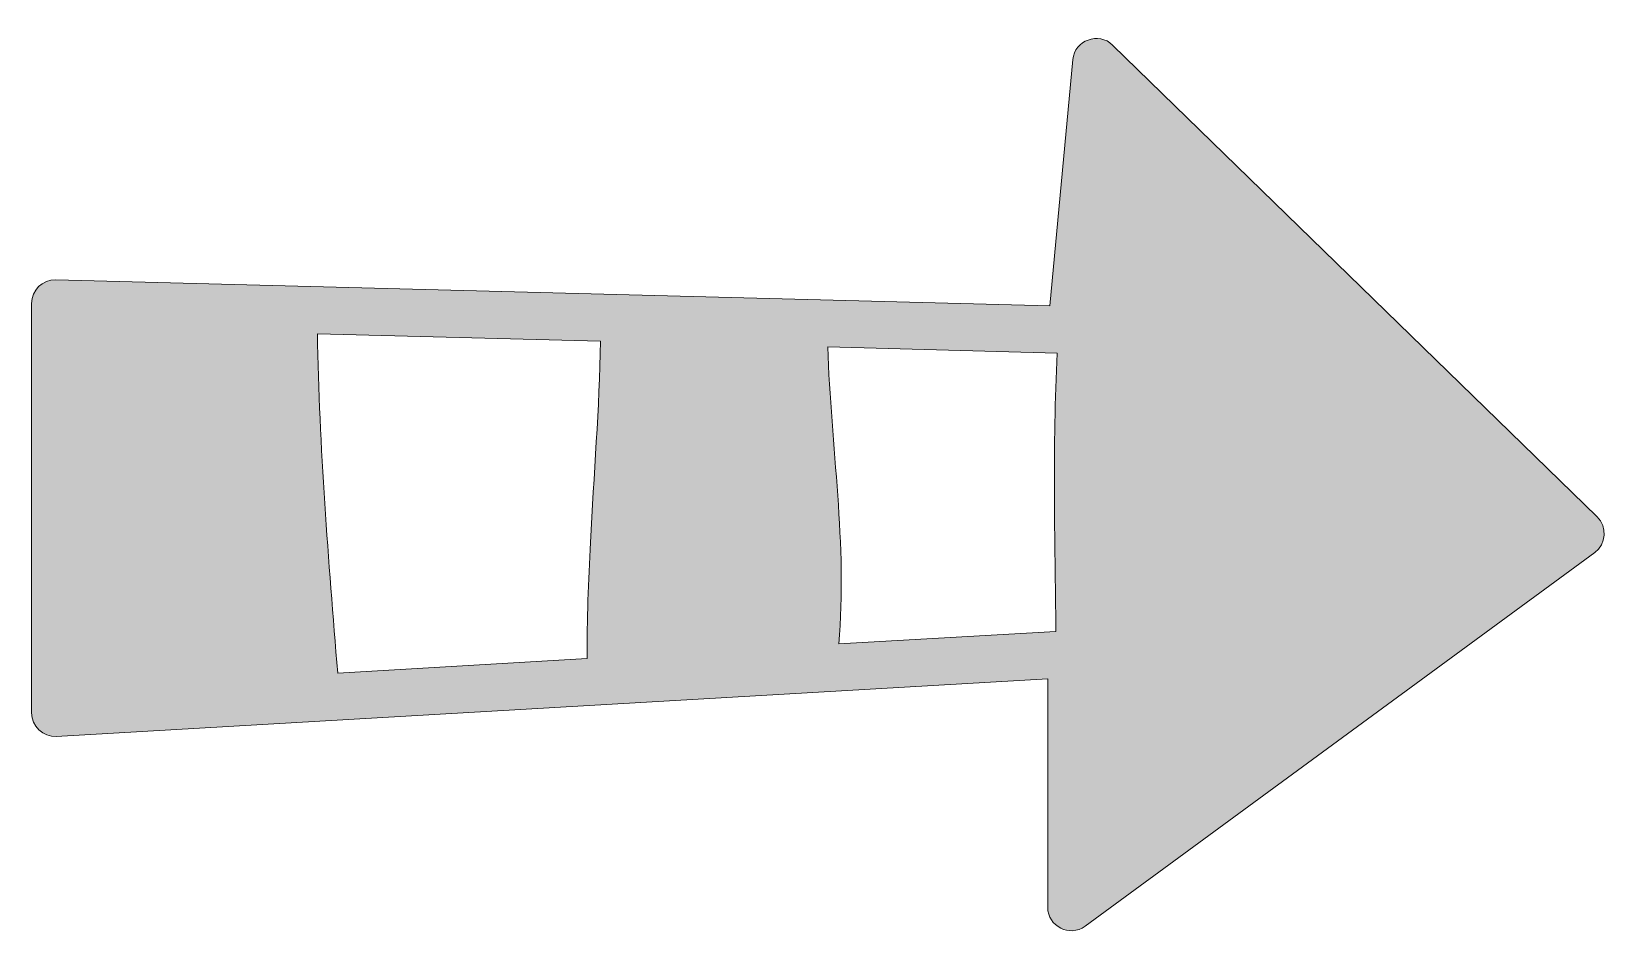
# Model space of a CAD drawing. Header units: inches. Extents: x 0 to 102, y 0 to 58.
import ezdxf

# ---------------------------------------------------------------- set-up
doc = ezdxf.new("R2010")
doc.units = ezdxf.units.IN
doc.header["$MEASUREMENT"] = 0
doc.layers.add('Layer 1', color=7, linetype='Continuous')

msp = doc.modelspace()

# ---------------------------------------------------------------- hatches: boundary and pattern name
at = {"layer": 'Layer 1', "true_color": 0x8fd2c9}
h = msp.add_hatch(color=133, dxfattribs=at)
h.dxf.hatch_style = 2
edge = h.paths.add_edge_path()
edge.add_spline(control_points=[(1.6, 12.57), (1.6, 12.57), (65.65, 16.28), (65.65, 16.28), (65.65, 16.28), (65.65, 1.51), (65.65, 1.51), (65.65, 0.29), (67.08, -0.43), (68.06, 0.29), (68.06, 0.29), (100.99, 24.45), (100.99, 24.45), (101.73, 25), (101.81, 26.12), (101.15, 26.76), (101.15, 26.76), (69.84, 57.26), (69.84, 57.26), (68.95, 58.14), (67.39, 57.56), (67.27, 56.32), (67.27, 56.32), (65.79, 40.4), (65.79, 40.4), (65.79, 40.4), (1.56, 42.08), (1.56, 42.08), (0.71, 42.1), (0, 41.41), (0, 40.56), (0, 40.56), (0, 14.09), (0, 14.09), (0, 13.23), (0.75, 12.52), (1.6, 12.57)], knot_values=[0, 0, 0, 0, 0.352778, 0.352778, 0.352778, 0.705556, 0.705556, 0.705556, 1.058333, 1.058333, 1.058333, 1.411111, 1.411111, 1.411111, 1.763889, 1.763889, 1.763889, 2.116667, 2.116667, 2.116667, 2.469444, 2.469444, 2.469444, 2.822222, 2.822222, 2.822222, 3.175, 3.175, 3.175, 3.527778, 3.527778, 3.527778, 3.880556, 3.880556, 3.880556, 4.233333, 4.233333, 4.233333, 4.233333], degree=3, periodic=0)
edge.add_line((1.6, 12.57), (1.6, 12.57))
edge = h.paths.add_edge_path()
edge.add_spline(control_points=[(66.18, 19.35), (66.18, 19.35), (52.15, 18.54), (52.15, 18.54), (52.72, 24.93), (51.64, 31.36), (51.44, 37.74), (51.44, 37.74), (66.27, 37.35), (66.27, 37.35), (65.94, 31.33), (66.12, 25.38), (66.18, 19.35)], knot_values=[0, 0, 0, 0, 0.352778, 0.352778, 0.352778, 0.705556, 0.705556, 0.705556, 1.058333, 1.058333, 1.058333, 1.411111, 1.411111, 1.411111, 1.411111], degree=3, periodic=0)
edge.add_line((66.18, 19.35), (66.18, 19.35))
edge = h.paths.add_edge_path()
edge.add_spline(control_points=[(36.11, 25.11), (35.97, 22.61), (35.88, 20.1), (35.9, 17.6), (35.9, 17.6), (19.78, 16.66), (19.78, 16.66), (19.19, 23.97), (18.58, 31.27), (18.47, 38.6), (18.47, 38.6), (36.76, 38.12), (36.76, 38.12), (36.68, 33.78), (36.33, 29.45), (36.11, 25.11)], knot_values=[0, 0, 0, 0, 0.352778, 0.352778, 0.352778, 0.705556, 0.705556, 0.705556, 1.058333, 1.058333, 1.058333, 1.411111, 1.411111, 1.411111, 1.763889, 1.763889, 1.763889, 1.763889], degree=3, periodic=0)
edge.add_line((36.11, 25.11), (36.11, 25.11))

# ---------------------------------------------------------------- linework, layer by layer
at = {"layer": 'Layer 1', "lineweight": 0}
for points, knots in [([(1.6, 12.57), (1.6, 12.57), (65.65, 16.28), (65.65, 16.28), (65.65, 16.28), (65.65, 1.51), (65.65, 1.51), (65.65, 0.29), (67.08, -0.43), (68.06, 0.29), (68.06, 0.29), (100.99, 24.45), (100.99, 24.45), (101.73, 25), (101.81, 26.12), (101.15, 26.76), (101.15, 26.76), (69.84, 57.26), (69.84, 57.26), (68.95, 58.14), (67.39, 57.56), (67.27, 56.32), (67.27, 56.32), (65.79, 40.4), (65.79, 40.4), (65.79, 40.4), (1.56, 42.08), (1.56, 42.08), (0.71, 42.1), (0, 41.41), (0, 40.56), (0, 40.56), (0, 14.09), (0, 14.09), (0, 13.23), (0.75, 12.52), (1.6, 12.57)], [0, 0, 0, 0, 1, 1, 1, 2, 2, 2, 3, 3, 3, 4, 4, 4, 5, 5, 5, 6, 6, 6, 7, 7, 7, 8, 8, 8, 9, 9, 9, 10, 10, 10, 11, 11, 11, 12, 12, 12, 12]), ([(36.11, 25.11), (35.97, 22.61), (35.88, 20.1), (35.9, 17.6), (35.9, 17.6), (19.78, 16.66), (19.78, 16.66), (19.19, 23.97), (18.58, 31.27), (18.47, 38.6), (18.47, 38.6), (36.76, 38.12), (36.76, 38.12), (36.68, 33.78), (36.33, 29.45), (36.11, 25.11)], [0, 0, 0, 0, 1, 1, 1, 2, 2, 2, 3, 3, 3, 4, 4, 4, 5, 5, 5, 5]), ([(66.18, 19.35), (66.18, 19.35), (52.15, 18.54), (52.15, 18.54), (52.72, 24.93), (51.64, 31.36), (51.44, 37.74), (51.44, 37.74), (66.27, 37.35), (66.27, 37.35), (65.94, 31.33), (66.12, 25.38), (66.18, 19.35)], [0, 0, 0, 0, 1, 1, 1, 2, 2, 2, 3, 3, 3, 4, 4, 4, 4])]:
    msp.add_open_spline(points, degree=3, knots=knots, dxfattribs=at)

doc.saveas('drawing.dxf')
